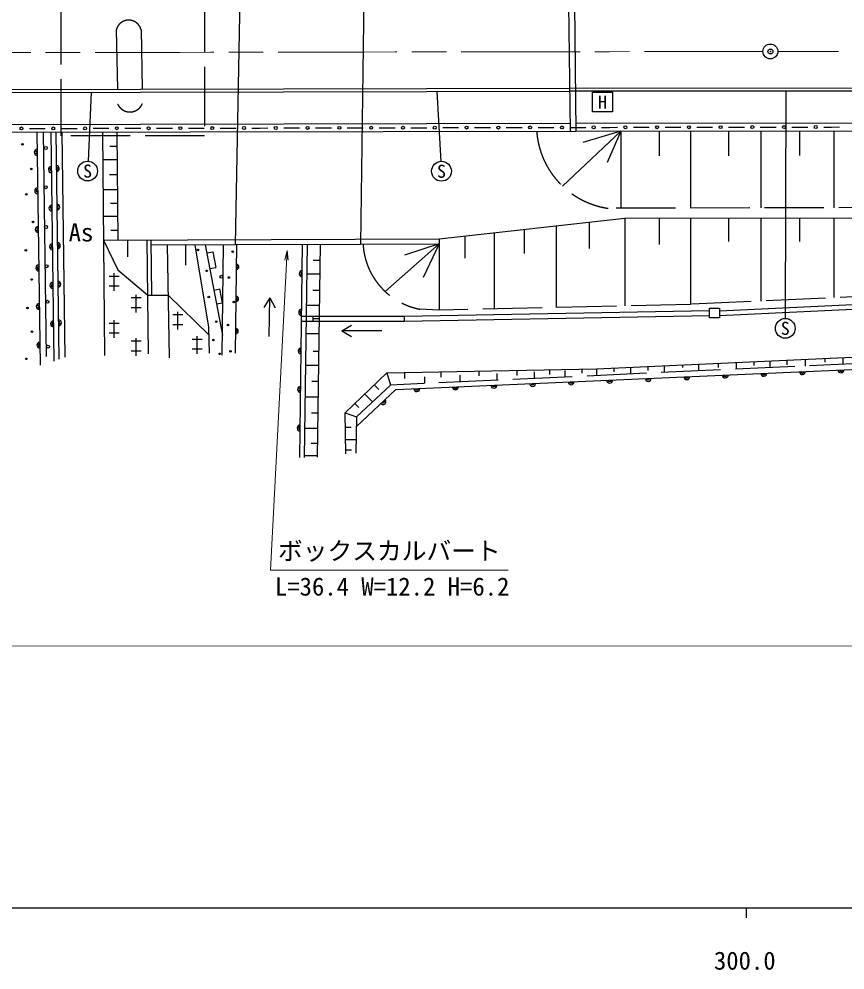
# Model space of a CAD drawing. Units: millimetres, scale not verified. Extents: x 40000 to 680000, y 20000 to 380000.
# Drawn here: x 294511 to 377967, y 198715 to 294848 of the extents above; entities that cross this region are included whole.
import ezdxf
from ezdxf.enums import TextEntityAlignment as Align

# ---------------------------------------------------------------- set-up
doc = ezdxf.new("R2010")
doc.units = ezdxf.units.MM
doc.header["$LTSCALE"] = 1000
doc.header["$PDMODE"] = 32
doc.header["$PDSIZE"] = 500
doc.linetypes.add('CHAIN', pattern=[18.5, 12, -1.5, 3.5, -1.5])
doc.linetypes.add('DASHED', pattern=[7.5, 6, -1.5])
for name, color, linetype, lineweight in [('M-BGD', 7, 'Continuous', 25), ('M-BGD-EXST', 7, 'Continuous', 25), ('M-BMK', 2, 'CHAIN', 13), ('M-BMK-SRVR', 3, 'Continuous', 25), ('M-STR-HTXT', 7, 'Continuous', 13), ('M-STR-STR1', 1, 'Continuous', 25), ('M-TTL-BAND', 7, 'Continuous', 25)]:
    doc.layers.add(name, color=color, linetype=linetype, lineweight=lineweight)
doc.layers.add('M-BMK-HTXT', color=7, linetype='Continuous')
doc.styles.add('@ＭＳ ゴシック', font='')
doc.styles.add('ＭＳ ゴシック', font='')
doc.styles.get('@ＭＳ ゴシック').set_extended_font_data('@MS Gothic')
doc.styles.get('ＭＳ ゴシック').set_extended_font_data('MS Gothic')

# ---------------------------------------------------------------- blocks, each defined once
blk = doc.blocks.new('open_arrow')
at = {"color": 0, "linetype": 'Continuous', "lineweight": -2}
blk.add_lwpolyline([(7.5, 1.25), (0, 0), (7.5, -1.25)], dxfattribs=at)

msp = doc.modelspace()

# ---------------------------------------------------------------- linework, layer by layer
at = {"layer": 'M-BGD', "linetype": 'DASHED'}
for p, q in [((313249, 297527), (313249, 283027)), ((298749, 296265), (298749, 283027)), ((304338, 293743), (304476, 286244)), ((306837, 293789), (306975, 286290)), ((313249, 283027), (298749, 283027)), ((450844, 275982), (354047, 275711)), ((450903, 270158), (362367, 266004)), ((455299, 263507), (332058, 257847)), ((332058, 257847), (328609, 254642)), ((328609, 254642), (328553, 250949))]:
    msp.add_line(p, q, dxfattribs=at)
at = {"layer": 'M-BGD'}
for p, q in [((350022, 296328), (350186, 283506)), ((68125, 287272), (350131, 287853)), ((68127, 286972), (350131, 287553)), ((446141, 287813), (350131, 287853)), ((446141, 287513), (350131, 287553)), ((68155, 283778), (350176, 284306)), ((295561, 283786), (296364, 283788)), ((296364, 283788), (297167, 283789)), ((298773, 283793), (299576, 283794)), ((299576, 283794), (300380, 283796)), ((301986, 283799), (302789, 283800)), ((302789, 283800), (303592, 283802)), ((305198, 283805), (306001, 283807)), ((306001, 283807), (306804, 283808)), ((308410, 283811), (309213, 283813)), ((309213, 283813), (310016, 283814)), ((311623, 283817), (312426, 283819)), ((312426, 283819), (313229, 283820)), ((314835, 283824), (315638, 283825)), ((315638, 283825), (316441, 283827)), ((318047, 283830), (318850, 283831)), ((318850, 283831), (319653, 283833)), ((321259, 283836), (322062, 283838)), ((322062, 283838), (322865, 283839)), ((324472, 283842), (325275, 283844)), ((325275, 283844), (326078, 283845)), ((327684, 283848), (328487, 283850)), ((328487, 283850), (329290, 283852)), ((330896, 283855), (331699, 283856)), ((331699, 283856), (332502, 283858)), ((334108, 283861), (334912, 283862)), ((334912, 283862), (335715, 283864)), ((337321, 283867), (338124, 283869)), ((338124, 283869), (338927, 283870)), ((340533, 283873), (341336, 283875)), ((341336, 283875), (342139, 283876)), ((343745, 283879), (344548, 283881)), ((344548, 283881), (345351, 283883)), ((346958, 283886), (347761, 283887)), ((347761, 283887), (348564, 283889)), ((350170, 283892), (350973, 283893)), ((350776, 284307), (453360, 284428)), ((350786, 283507), (455227, 283630)), ((350973, 283893), (351774, 283895)), ((353377, 283897), (354179, 283898)), ((354179, 283898), (354980, 283899)), ((356583, 283902), (357384, 283903)), ((357384, 283903), (358186, 283904)), ((359789, 283907), (360590, 283908)), ((360590, 283908), (361391, 283909)), ((362994, 283911), (363796, 283912)), ((363796, 283912), (364597, 283914)), ((366200, 283916), (367001, 283917)), ((367001, 283917), (367803, 283918)), ((369406, 283921), (370207, 283922)), ((370207, 283922), (371009, 283923)), ((372611, 283926), (373413, 283927)), ((373413, 283927), (374214, 283928)), ((375817, 283930), (376618, 283931)), ((376618, 283931), (377420, 283933)), ((296318, 283405), (296638, 259855)), ((296948, 283406), (297256, 260726)), ((297729, 283408), (298044, 260248)), ((298224, 283409), (298536, 260459)), ((298845, 283410), (299154, 260656)), ((302933, 283417), (303159, 260842)), ((304386, 283420), (304495, 272492)), ((355332, 283513), (349419, 277968)), ((355332, 283513), (351494, 282370)), ((355332, 283513), (353941, 280346)), ((355332, 283513), (355332, 275715)), ((359191, 283517), (359191, 281020)), ((362354, 283521), (362354, 275734)), ((366213, 283525), (366213, 281028)), ((369471, 283529), (369471, 275754)), ((373362, 283534), (373362, 281036)), ((376841, 283538), (376841, 275775)), ((303701, 281994), (304400, 281994)), ((302961, 280645), (304414, 280645)), ((303659, 279126), (304429, 279126)), ((302991, 277608), (304444, 277608)), ((303743, 276216), (304458, 276216)), ((303018, 274909), (304471, 274909)), ((336964, 272637), (355716, 274703)), ((352127, 274307), (352127, 271659)), ((355716, 274703), (448189, 274896)), ((355716, 274703), (355716, 265847)), ((359191, 274710), (359191, 272053)), ((362354, 274717), (362354, 266003)), ((366213, 274725), (366213, 272370)), ((369471, 274732), (369471, 266337)), ((373362, 274740), (373362, 272370)), ((376841, 274747), (376841, 266683)), ((303786, 273517), (304485, 273517)), ((342511, 273248), (342511, 265537)), ((345548, 273583), (345548, 271153)), ((348795, 273940), (348795, 265685)), ((303042, 272486), (336964, 272637)), ((303042, 272486), (304488, 269493)), ((305512, 270796), (305490, 272497)), ((307593, 261006), (307444, 272505)), ((307934, 266937), (307862, 272507)), ((322870, 250525), (323159, 272075)), ((323370, 250519), (323659, 272078)), ((324944, 272083), (324625, 250550)), ((329029, 272102), (336966, 272137)), ((336966, 272137), (331492, 267315)), ((336966, 272137), (333476, 270977)), ((336966, 272137), (335332, 268728)), ((336964, 272637), (336966, 272137)), ((336966, 272137), (336966, 265407)), ((339559, 272923), (339559, 270689)), ((307869, 272007), (316367, 272045)), ((309730, 260585), (309527, 272015)), ((311363, 269975), (311363, 272023)), ((312260, 272027), (313666, 263705)), ((313317, 272031), (315065, 262897)), ((313475, 271206), (314095, 271324)), ((314095, 271324), (314398, 269738)), ((315044, 260866), (315159, 272040)), ((316393, 261063), (316507, 272046)), ((324237, 270477), (324921, 270477)), ((304488, 269493), (307516, 266942)), ((313779, 269620), (314398, 269738)), ((303621, 268863), (304621, 268863)), ((304121, 267363), (304121, 269152)), ((323619, 269085), (324900, 269085)), ((303621, 267863), (304621, 267863)), ((314194, 267449), (314814, 267567)), ((315080, 266172), (314814, 267567)), ((324195, 267440), (324876, 267440)), ((365275, 265332), (419653, 267952)), ((419653, 267451), (365275, 264832)), ((305842, 266692), (306842, 266692)), ((306342, 265192), (306342, 266980)), ((307516, 266942), (309617, 266916)), ((309617, 266911), (313683, 262923)), ((305842, 265692), (306842, 265692)), ((314461, 266054), (315080, 266172)), ((323576, 265922), (324853, 265922)), ((333421, 264811), (364275, 265387)), ((364275, 264625), (364275, 265625)), ((364275, 265625), (365275, 265625)), ((304121, 262618), (304121, 264406)), ((310054, 264971), (311054, 264971)), ((310554, 263471), (310554, 265260)), ((323061, 264811), (333421, 264811)), ((324199, 264811), (324199, 264311)), ((324199, 264572), (324833, 264572)), ((333421, 264811), (333421, 264311)), ((333431, 264311), (364275, 264887)), ((303621, 264118), (304621, 264118)), ((310054, 263971), (311054, 263971)), ((313666, 263705), (313722, 261063)), ((323055, 264311), (333421, 264311)), ((352876, 259481), (455043, 264207)), ((303621, 263118), (304621, 263118)), ((306342, 260802), (306342, 262591)), ((312002, 262491), (313002, 262491)), ((312502, 260991), (312502, 262779)), ((323538, 263054), (324811, 263054)), ((332583, 257397), (455421, 262814)), ((305842, 262302), (306842, 262302)), ((312002, 261491), (313002, 261491)), ((305842, 261302), (306842, 261302)), ((324237, 261283), (324784, 261283)), ((375947, 260548), (375947, 260175)), ((377767, 260632), (377767, 259946)), ((323495, 259849), (324763, 259849)), ((354627, 259562), (354627, 259187)), ((356291, 259639), (356291, 258960)), ((358061, 259720), (358061, 259322)), ((359690, 259796), (359690, 259116)), ((361562, 259882), (361562, 259636)), ((363158, 259956), (363158, 259275)), ((365152, 260049), (365152, 259614)), ((366962, 260132), (366962, 259450)), ((368743, 260215), (368743, 259816)), ((370362, 260290), (370362, 259606)), ((372087, 260369), (372087, 259905)), ((373930, 260455), (373930, 259770)), ((327460, 255038), (331677, 259087)), ((331677, 259087), (352876, 259481)), ((331677, 259087), (332058, 257847)), ((333450, 259120), (333450, 258492)), ((335470, 258675), (335470, 258003)), ((337145, 259189), (337145, 258649)), ((339038, 258840), (339038, 258167)), ((340960, 259259), (340960, 258783)), ((342775, 259013), (342775, 258339)), ((344798, 259331), (344798, 258806)), ((346562, 259188), (346562, 258513)), ((348096, 259392), (348096, 258896)), ((349659, 259332), (349659, 258655)), ((351373, 259411), (351373, 259053)), ((352857, 259480), (352857, 258802)), ((324110, 258246), (324739, 258246)), ((330410, 257870), (330871, 257409)), ((332583, 257397), (328594, 253643)), ((329440, 256940), (330231, 256149)), ((323452, 256644), (324715, 256644)), ((328432, 255972), (328839, 255565)), ((324068, 255041), (324692, 255041)), ((327544, 250905), (327460, 255038)), ((327460, 255038), (328609, 254642)), ((323410, 253481), (324669, 253481)), ((327489, 253580), (328077, 253580)), ((324026, 251962), (324646, 251962)), ((327515, 252348), (328574, 252348)), ((327536, 251285), (328115, 251285)), ((323373, 250739), (324628, 250739))]:
    msp.add_line(p, q, dxfattribs=at)
at = {"layer": 'M-BGD', "linetype": 'DASHED'}
msp.add_lwpolyline([(362367, 266004), (336916, 265406), (334994, 265523)], dxfattribs=at)
at = {"layer": 'M-BGD'}
msp.add_lwpolyline([(365275, 265625), (365275, 264625), (364275, 264625)], dxfattribs=at)
for centre, radius in [((294758, 283785), 150), ((297970, 283791), 150), ((301183, 283797), 150), ((304395, 283803), 150), ((307607, 283810), 150), ((310819, 283816), 150), ((314032, 283822), 150), ((317244, 283828), 150), ((320456, 283834), 150), ((323669, 283841), 150), ((326881, 283847), 150), ((330093, 283853), 150), ((333305, 283859), 150), ((336518, 283865), 150), ((339730, 283872), 150), ((342942, 283878), 150), ((346155, 283884), 150), ((349367, 283890), 150), ((352576, 283896), 150), ((355781, 283901), 150), ((358987, 283905), 150), ((362193, 283910), 150), ((365399, 283915), 150), ((368604, 283920), 150), ((371810, 283924), 150), ((375016, 283929), 150), ((294860, 282178), 80), ((297213, 281810), 150), ((295745, 279689), 80), ((297213, 277845), 150), ((295239, 277117), 80), ((295914, 274333), 80), ((297241, 273825), 150), ((295197, 271465), 80), ((312588, 271502), 80), ((316089, 271334), 80), ((297297, 269860), 150), ((313474, 269394), 80), ((295787, 268513), 80), ((314966, 268793), 150), ((315709, 268719), 80), ((297381, 266262), 150), ((313685, 266737), 80), ((316215, 266231), 80), ((295366, 265645), 80), ((314444, 264248), 80), ((315625, 263911), 80), ((295830, 263242), 80), ((314149, 262393), 80), ((297437, 261735), 150), ((295239, 260500), 80), ((314781, 261001), 80), ((315878, 261254), 80)]:
    msp.add_circle(centre, radius, dxfattribs=at)
at = {"layer": 'M-BGD', "linetype": 'DASHED'}
for centre, radius, start, end in [((305593, 293443), 1291, 15.52202, 166.58679), ((305715, 286819), 1366, 204.88926, 337.21954), ((355274, 284100), 8478, 184.0628, 261.6774), ((336338, 272467), 7073, 182.95638, 259.05259)]:
    msp.add_arc(centre, radius, start, end, dxfattribs=at)
at = {"layer": 'M-BGD'}
for centre, radius, start, end in [((296346, 281379), 300, 90.77804, 270.77804), ((296346, 281379), 150, 90.77804, 270.77804), ((297781, 279627), 300, 90.77804, 270.77804), ((297781, 279627), 150, 90.77804, 270.77804), ((298274, 279733), 300, 270.77804, 90.77804), ((298274, 279733), 150, 270.77804, 90.77804), ((296399, 277479), 300, 90.77804, 270.77804), ((296399, 277479), 150, 90.77804, 270.77804), ((297834, 275728), 300, 90.77804, 270.77804), ((298327, 275834), 300, 270.77804, 90.77804), ((298327, 275834), 150, 270.77804, 90.77804), ((297834, 275728), 150, 90.77804, 270.77804), ((296452, 273580), 300, 90.77804, 270.77804), ((296452, 273580), 150, 90.77804, 270.77804), ((297886, 271828), 300, 90.77804, 270.77804), ((298380, 271934), 300, 270.77804, 90.77804), ((298380, 271934), 150, 270.77804, 90.77804), ((297886, 271828), 150, 90.77804, 270.77804), ((296505, 269680), 300, 90.77804, 270.77804), ((296505, 269680), 150, 90.77804, 270.77804), ((316484, 269804), 250, 269.40812, 89.40812), ((316484, 269804), 125, 269.40812, 89.40812), ((323119, 269100), 300, 89.23355, 269.23355), ((323119, 269100), 150, 89.23355, 269.23355), ((297939, 267928), 300, 90.77804, 270.77804), ((298433, 268034), 300, 270.77804, 90.77804), ((297939, 267928), 150, 90.77804, 270.77804), ((298433, 268034), 150, 270.77804, 90.77804), ((316450, 266554), 250, 269.40812, 89.40812), ((316450, 266554), 125, 269.40812, 89.40812), ((296557, 265780), 300, 90.77804, 270.77804), ((296557, 265780), 150, 90.77804, 270.77804), ((323067, 265200), 300, 89.23355, 269.23355), ((323067, 265200), 150, 89.23355, 269.23355), ((298486, 264135), 300, 270.77804, 90.77804), ((297992, 264029), 300, 90.77804, 270.77804), ((297992, 264029), 150, 90.77804, 270.77804), ((298486, 264135), 150, 270.77804, 90.77804), ((316416, 263304), 250, 269.40812, 89.40812), ((316416, 263304), 125, 269.40812, 89.40812), ((296610, 261881), 300, 90.77804, 270.77804), ((296610, 261881), 150, 90.77804, 270.77804), ((323014, 261300), 300, 89.23355, 269.23355), ((323014, 261300), 150, 89.23355, 269.23355), ((361979, 258693), 300, 182.52503, 2.52503), ((361979, 258693), 150, 182.52503, 2.52503), ((365875, 258865), 300, 182.52503, 2.52503), ((365875, 258865), 150, 182.52503, 2.52503), ((369771, 259037), 300, 182.52503, 2.52503), ((369771, 259037), 150, 182.52503, 2.52503), ((373667, 259209), 300, 182.52503, 2.52503), ((373667, 259209), 150, 182.52503, 2.52503), ((377563, 259380), 300, 182.52503, 2.52503), ((377563, 259380), 150, 182.52503, 2.52503), ((322962, 257401), 300, 89.23355, 269.23355), ((338601, 257662), 300, 182.52503, 2.52503), ((338601, 257662), 150, 182.52503, 2.52503), ((342497, 257834), 300, 182.52503, 2.52503), ((342497, 257834), 150, 182.52503, 2.52503), ((346394, 258006), 300, 182.52503, 2.52503), ((346394, 258006), 150, 182.52503, 2.52503), ((350290, 258178), 300, 182.52503, 2.52503), ((350290, 258178), 150, 182.52503, 2.52503), ((354186, 258350), 300, 182.52503, 2.52503), ((354186, 258350), 150, 182.52503, 2.52503), ((358082, 258521), 300, 182.52503, 2.52503), ((358082, 258521), 150, 182.52503, 2.52503), ((322962, 257401), 150, 89.23355, 269.23355), ((334705, 257490), 300, 182.52503, 2.52503), ((334705, 257490), 150, 182.52503, 2.52503), ((331290, 256180), 300, 223.2643, 43.2643), ((331290, 256180), 150, 223.2643, 43.2643), ((322910, 253501), 300, 89.23355, 269.23355), ((322910, 253501), 150, 89.23355, 269.23355)]:
    msp.add_arc(centre, radius, start, end, dxfattribs=at)
at = {"layer": 'M-BGD-EXST'}
for p, q in [((301789, 287453), (301483, 280473)), ((336712, 287525), (337139, 280461)), ((352471, 287456), (354471, 287456)), ((352471, 285456), (352471, 287456)), ((354471, 287456), (354471, 285456)), ((371985, 287543), (371936, 264579)), ((354471, 285456), (352471, 285456)), ((319846, 266670), (319253, 265679)), ((319783, 262748), (319846, 266670)), ((319846, 266670), (320407, 265661)), ((327121, 263317), (328121, 263895)), ((331170, 263317), (327121, 263317)), ((327121, 263317), (328121, 262740))]:
    msp.add_line(p, q, dxfattribs=at)
for centre in [(301439, 279474), (337200, 279462), (371934, 263579)]:
    msp.add_circle(centre, 1000, dxfattribs=at)
at = {"layer": 'M-BMK'}
for start, end in [(90.07145, 90.1125), (90.03004, 90.07083)]:
    msp.add_arc((542426, -138222110), 138513784, start, end, dxfattribs=at)
at = {"layer": 'M-BMK-SRVR'}
msp.add_circle((370433, 291567), 750, dxfattribs=at)
msp.add_point((370433, 291567), dxfattribs=at)
at = {"layer": 'M-STR-HTXT'}
msp.add_line((68612, 231352), (571148, 231538), dxfattribs=at)
msp.add_lwpolyline([(321594, 271460), (319927, 239118), (343927, 239118)], dxfattribs=at)
at = {"layer": 'M-STR-STR1'}
for p, q in [((317003, 308158), (316367, 272045)), ((329501, 308190), (329029, 272102)), ((350622, 296329), (350786, 283507)), ((68162, 282978), (350786, 283507)), ((316367, 272045), (329029, 272102))]:
    msp.add_line(p, q, dxfattribs=at)
at = {"layer": 'M-TTL-BAND'}
for p, q in [((40000, 205000), (579000, 205000)), ((368000, 205000), (368000, 204000))]:
    msp.add_line(p, q, dxfattribs=at)

# ---------------------------------------------------------------- block references
at = {"layer": 'M-STR-HTXT', "xscale": 133, "yscale": 133, "rotation": 267.1}
msp.add_blockref('open_arrow', (321594, 271460), dxfattribs=at)

# ---------------------------------------------------------------- texts
at = {"layer": 'M-BGD-EXST', "style": 'ＭＳ ゴシック'}
for s, p in [('H', (353471, 286456)), ('S', (301439, 279474)), ('S', (337200, 279462)), ('S', (371934, 263579))]:
    msp.add_text(s, height=1320, dxfattribs=at).set_placement(p, align=Align.MIDDLE_CENTER)
at = {"layer": 'M-BMK-HTXT', "style": '@ＭＳ ゴシック'}
msp.add_text('As', height=1833, dxfattribs=at).set_placement((300772, 271809), align=Align.BOTTOM_CENTER)
at = {"layer": 'M-STR-HTXT', "style": 'ＭＳ ゴシック'}
msp.add_text('ボックスカルバート', height=1833, dxfattribs=at).set_placement((320677, 239618), align=Align.BOTTOM_LEFT)
msp.add_text('L=36.4 W=12.2 H=6.2', height=1833, dxfattribs=at).set_placement((332214, 236013), align=Align.BOTTOM_CENTER)
at = {"layer": 'M-TTL-BAND', "style": 'ＭＳ ゴシック'}
msp.add_text('300.0', height=1833, dxfattribs=at).set_placement((367844, 198195), align=Align.BOTTOM_CENTER)

doc.saveas('drawing.dxf')
